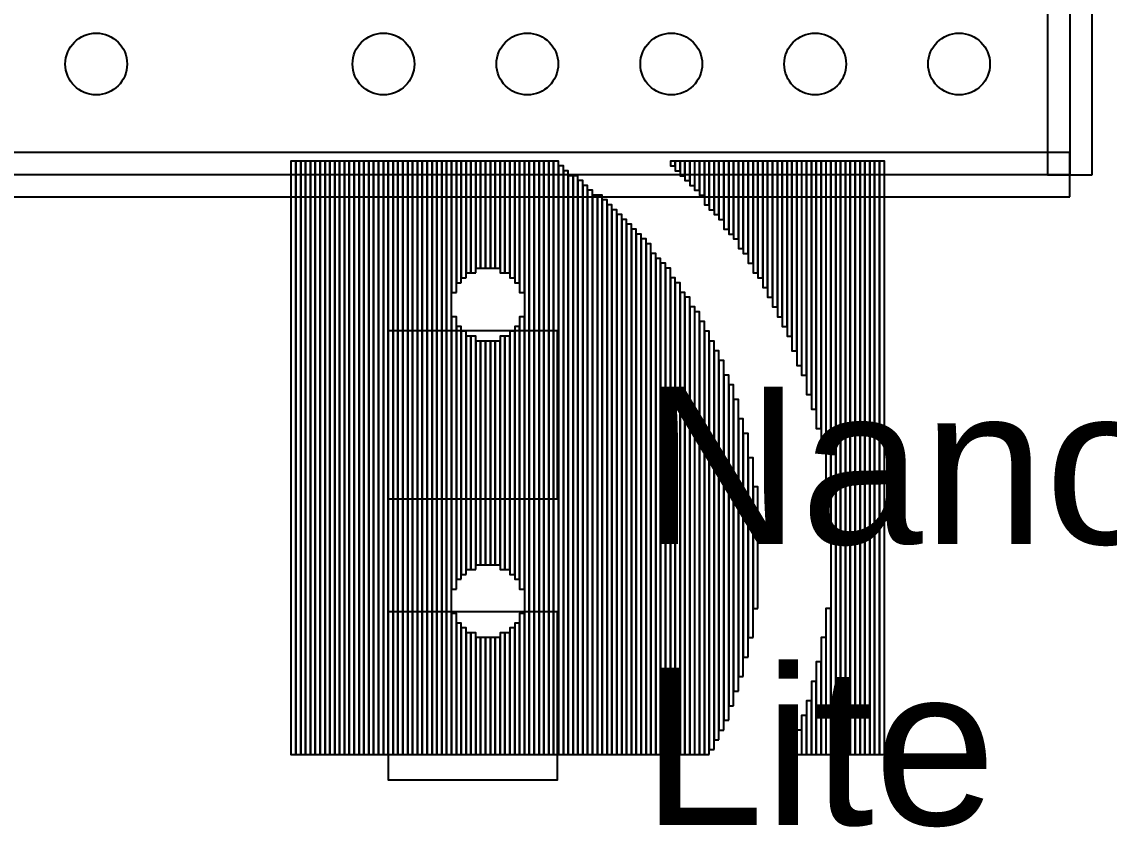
# Model space of a CAD drawing. Header units: millimetres. Extents: x -2.6 to 51, y -0.9 to 44.6.
# Drawn here: x 16.629 to 21.543, y 15.535 to 19.175 of the extents above; entities that cross this region are included whole.
import ezdxf

# ---------------------------------------------------------------- set-up
doc = ezdxf.new("R2010")
doc.units = ezdxf.units.MM
doc.header["$MEASUREMENT"] = 0
for name, color, linetype in [('BOTTOM', 11, 'Continuous'), ('SILK-BOT', 5, 'Continuous'), ('SILK-TOP', 12, 'Continuous')]:
    doc.layers.add(name, color=color, linetype=linetype)

msp = doc.modelspace()

# ---------------------------------------------------------------- linework, layer by layer
at = {"layer": 'BOTTOM'}
for centre in [(16.966, 18.9841), (18.2639, 18.9841), (18.9141, 18.9841), (19.5644, 18.9841), (20.2146, 18.9841), (20.8649, 18.9841)]:
    msp.add_circle(centre, 0.1397, dxfattribs=at)
at = {"layer": 'SILK-BOT'}
for p, q in [((21.2649, 32.4842), (21.2649, 18.4838)), ((21.3652, 32.4842), (21.3652, 18.4838)), ((21.4656, 18.4838), (21.4656, 32.4842)), ((21.3652, 18.5842), (7.3648, 18.5842)), ((21.3652, 18.3835), (21.3652, 18.5842)), ((21.3652, 18.4838), (7.3648, 18.4838)), ((21.2649, 18.4838), (21.4656, 18.4838)), ((7.3648, 18.3835), (21.3652, 18.3835))]:
    msp.add_line(p, q, dxfattribs=at)
for points in [[(19.0491, 17.78), (19.0491, 17.018), (18.2871, 17.018), (18.2871, 17.78), (19.0491, 17.78)], [(19.0491, 16.51), (19.0491, 15.748), (18.2871, 15.748), (18.2871, 16.51), (19.0491, 16.51)]]:
    msp.add_lwpolyline(points, dxfattribs=at)
at = {"layer": 'SILK-TOP'}
for points in [[(17.868, 15.8639), (17.868, 18.5452), (17.846, 18.5452), (17.846, 15.8639), (17.868, 15.8639)], [(17.8899, 15.8639), (17.8899, 18.5452), (17.8679, 18.5452), (17.8679, 15.8639), (17.8899, 15.8639)], [(17.9119, 15.8639), (17.9119, 18.5452), (17.8899, 18.5452), (17.8899, 15.8639), (17.9119, 15.8639)], [(17.9339, 15.8639), (17.9339, 18.5452), (17.9119, 18.5452), (17.9119, 15.8639), (17.9339, 15.8639)], [(17.9559, 15.8639), (17.9559, 18.5452), (17.9339, 18.5452), (17.9339, 15.8639), (17.9559, 15.8639)], [(17.9778, 15.8639), (17.9778, 18.5452), (17.9558, 18.5452), (17.9558, 15.8639), (17.9778, 15.8639)], [(17.9998, 15.8639), (17.9998, 18.5452), (17.9778, 18.5452), (17.9778, 15.8639), (17.9998, 15.8639)], [(18.0218, 15.8639), (18.0218, 18.5452), (17.9998, 18.5452), (17.9998, 15.8639), (18.0218, 15.8639)], [(18.0438, 15.8639), (18.0438, 18.5452), (18.0218, 18.5452), (18.0218, 15.8639), (18.0438, 15.8639)], [(18.0658, 15.8639), (18.0658, 18.5452), (18.0438, 18.5452), (18.0438, 15.8639), (18.0658, 15.8639)], [(18.0877, 15.8639), (18.0877, 18.5452), (18.0657, 18.5452), (18.0657, 15.8639), (18.0877, 15.8639)], [(18.1097, 15.8639), (18.1097, 18.5452), (18.0877, 18.5452), (18.0877, 15.8639), (18.1097, 15.8639)], [(18.1317, 15.8639), (18.1317, 18.5452), (18.1097, 18.5452), (18.1097, 15.8639), (18.1317, 15.8639)], [(18.1537, 15.8639), (18.1537, 18.5452), (18.1317, 18.5452), (18.1317, 15.8639), (18.1537, 15.8639)], [(18.1756, 15.8639), (18.1756, 18.5452), (18.1536, 18.5452), (18.1536, 15.8639), (18.1756, 15.8639)], [(18.1976, 15.8639), (18.1976, 18.5452), (18.1756, 18.5452), (18.1756, 15.8639), (18.1976, 15.8639)], [(18.2196, 15.8639), (18.2196, 18.5452), (18.1976, 18.5452), (18.1976, 15.8639), (18.2196, 15.8639)], [(18.2416, 15.8639), (18.2416, 18.5452), (18.2196, 18.5452), (18.2196, 15.8639), (18.2416, 15.8639)], [(18.2636, 15.8639), (18.2636, 18.5452), (18.2416, 18.5452), (18.2416, 15.8639), (18.2636, 15.8639)], [(18.2855, 15.8639), (18.2855, 18.5452), (18.2635, 18.5452), (18.2635, 15.8639), (18.2855, 15.8639)], [(18.3075, 15.8639), (18.3075, 18.5452), (18.2855, 18.5452), (18.2855, 15.8639), (18.3075, 15.8639)], [(18.3295, 15.8639), (18.3295, 18.5452), (18.3075, 18.5452), (18.3075, 15.8639), (18.3295, 15.8639)], [(18.3515, 15.8639), (18.3515, 18.5452), (18.3295, 18.5452), (18.3295, 15.8639), (18.3515, 15.8639)], [(18.3734, 15.8639), (18.3734, 18.5452), (18.3514, 18.5452), (18.3514, 15.8639), (18.3734, 15.8639)], [(18.3954, 15.8639), (18.3954, 18.5452), (18.3734, 18.5452), (18.3734, 15.8639), (18.3954, 15.8639)], [(18.4174, 15.8639), (18.4174, 18.5452), (18.3954, 18.5452), (18.3954, 15.8639), (18.4174, 15.8639)], [(18.4394, 15.8639), (18.4394, 18.5452), (18.4174, 18.5452), (18.4174, 15.8639), (18.4394, 15.8639)], [(18.4614, 15.8639), (18.4614, 18.5452), (18.4394, 18.5452), (18.4394, 15.8639), (18.4614, 15.8639)], [(18.4833, 15.8639), (18.4833, 18.5452), (18.4613, 18.5452), (18.4613, 15.8639), (18.4833, 15.8639)], [(18.5053, 15.8639), (18.5053, 18.5452), (18.4833, 18.5452), (18.4833, 15.8639), (18.5053, 15.8639)], [(18.5273, 15.8639), (18.5273, 18.5452), (18.5053, 18.5452), (18.5053, 15.8639), (18.5273, 15.8639)], [(18.5493, 15.8639), (18.5493, 18.5452), (18.5273, 18.5452), (18.5273, 15.8639), (18.5493, 15.8639)], [(18.5713, 15.8639), (18.5713, 18.5452), (18.5493, 18.5452), (18.5493, 15.8639), (18.5713, 15.8639)], [(18.5932, 17.9519), (18.5932, 18.5453), (18.5712, 18.5453), (18.5712, 17.9519), (18.5932, 17.9519)], [(18.6152, 17.9959), (18.6152, 18.5453), (18.5932, 18.5453), (18.5932, 17.9959), (18.6152, 17.9959)], [(18.6372, 18.0179), (18.6372, 18.5453), (18.6152, 18.5453), (18.6152, 18.0179), (18.6372, 18.0179)], [(18.6592, 18.0399), (18.6592, 18.5454), (18.6372, 18.5454), (18.6372, 18.0399), (18.6592, 18.0399)], [(18.6811, 18.0399), (18.6811, 18.5454), (18.6591, 18.5454), (18.6591, 18.0399), (18.6811, 18.0399)], [(18.7031, 18.0618), (18.7031, 18.5453), (18.6811, 18.5453), (18.6811, 18.0618), (18.7031, 18.0618)], [(18.7251, 18.0618), (18.7251, 18.5453), (18.7031, 18.5453), (18.7031, 18.0618), (18.7251, 18.0618)], [(18.7471, 18.0618), (18.7471, 18.5453), (18.7251, 18.5453), (18.7251, 18.0618), (18.7471, 18.0618)], [(18.7691, 18.0618), (18.7691, 18.5453), (18.7471, 18.5453), (18.7471, 18.0618), (18.7691, 18.0618)], [(18.791, 18.0618), (18.791, 18.5453), (18.769, 18.5453), (18.769, 18.0618), (18.791, 18.0618)], [(18.813, 18.0399), (18.813, 18.5454), (18.791, 18.5454), (18.791, 18.0399), (18.813, 18.0399)], [(18.835, 18.0399), (18.835, 18.5454), (18.813, 18.5454), (18.813, 18.0399), (18.835, 18.0399)], [(18.857, 18.0179), (18.857, 18.5453), (18.835, 18.5453), (18.835, 18.0179), (18.857, 18.0179)], [(18.879, 17.9959), (18.879, 18.5453), (18.857, 18.5453), (18.857, 17.9959), (18.879, 17.9959)], [(18.9009, 17.9519), (18.9009, 18.5453), (18.8789, 18.5453), (18.8789, 17.9519), (18.9009, 17.9519)], [(18.9229, 15.8639), (18.9229, 18.5452), (18.9009, 18.5452), (18.9009, 15.8639), (18.9229, 15.8639)], [(18.9449, 15.8639), (18.9449, 18.5452), (18.9229, 18.5452), (18.9229, 15.8639), (18.9449, 15.8639)], [(18.9669, 15.8639), (18.9669, 18.5452), (18.9449, 18.5452), (18.9449, 15.8639), (18.9669, 15.8639)], [(18.9888, 15.8639), (18.9888, 18.5452), (18.9668, 18.5452), (18.9668, 15.8639), (18.9888, 15.8639)], [(19.0108, 15.8639), (19.0108, 18.5452), (18.9888, 18.5452), (18.9888, 15.8639), (19.0108, 15.8639)], [(19.0328, 15.8639), (19.0328, 18.5452), (19.0108, 18.5452), (19.0108, 15.8639), (19.0328, 15.8639)], [(19.0548, 15.8639), (19.0548, 18.5452), (19.0328, 18.5452), (19.0328, 15.8639), (19.0548, 15.8639)], [(19.5822, 18.5235), (19.5822, 18.5454), (19.5602, 18.5454), (19.5602, 18.5235), (19.5822, 18.5235)], [(19.6042, 18.5014), (19.6042, 18.5454), (19.5822, 18.5454), (19.5822, 18.5014), (19.6042, 18.5014)], [(19.6262, 18.4794), (19.6262, 18.5454), (19.6042, 18.5454), (19.6042, 18.4794), (19.6262, 18.4794)], [(19.6482, 18.4574), (19.6482, 18.5453), (19.6262, 18.5453), (19.6262, 18.4574), (19.6482, 18.4574)], [(19.6702, 18.4355), (19.6702, 18.5454), (19.6482, 18.5454), (19.6482, 18.4355), (19.6702, 18.4355)], [(19.6921, 18.4135), (19.6921, 18.5453), (19.6701, 18.5453), (19.6701, 18.4135), (19.6921, 18.4135)], [(19.7141, 18.3915), (19.7141, 18.5453), (19.6921, 18.5453), (19.6921, 18.3915), (19.7141, 18.3915)], [(19.7361, 18.3475), (19.7361, 18.5453), (19.7141, 18.5453), (19.7141, 18.3475), (19.7361, 18.3475)], [(19.7581, 18.3255), (19.7581, 18.5453), (19.7361, 18.5453), (19.7361, 18.3255), (19.7581, 18.3255)], [(19.78, 18.3037), (19.78, 18.5454), (19.758, 18.5454), (19.758, 18.3037), (19.78, 18.3037)], [(19.802, 18.2816), (19.802, 18.5454), (19.78, 18.5454), (19.78, 18.2816), (19.802, 18.2816)], [(19.824, 18.2377), (19.824, 18.5454), (19.802, 18.5454), (19.802, 18.2377), (19.824, 18.2377)], [(19.846, 18.2157), (19.846, 18.5453), (19.824, 18.5453), (19.824, 18.2157), (19.846, 18.2157)], [(19.868, 18.1937), (19.868, 18.5453), (19.846, 18.5453), (19.846, 18.1937), (19.868, 18.1937)], [(19.8899, 18.1497), (19.8899, 18.5453), (19.8679, 18.5453), (19.8679, 18.1497), (19.8899, 18.1497)], [(19.9119, 18.1277), (19.9119, 18.5453), (19.8899, 18.5453), (19.8899, 18.1277), (19.9119, 18.1277)], [(19.9339, 18.0838), (19.9339, 18.5454), (19.9119, 18.5454), (19.9119, 18.0838), (19.9339, 18.0838)], [(19.9559, 18.0399), (19.9559, 18.5454), (19.9339, 18.5454), (19.9339, 18.0399), (19.9559, 18.0399)], [(19.9779, 18.0179), (19.9779, 18.5453), (19.9559, 18.5453), (19.9559, 18.0179), (19.9779, 18.0179)], [(19.9998, 17.9739), (19.9998, 18.5453), (19.9778, 18.5453), (19.9778, 17.9739), (19.9998, 17.9739)], [(20.0218, 17.9299), (20.0218, 18.5453), (19.9998, 18.5453), (19.9998, 17.9299), (20.0218, 17.9299)], [(20.0438, 17.886), (20.0438, 18.5454), (20.0218, 18.5454), (20.0218, 17.886), (20.0438, 17.886)], [(20.0658, 17.8421), (20.0658, 18.5454), (20.0438, 18.5454), (20.0438, 17.8421), (20.0658, 17.8421)], [(20.0877, 17.7981), (20.0877, 18.5453), (20.0657, 18.5453), (20.0657, 17.7981), (20.0877, 17.7981)], [(20.1097, 17.7541), (20.1097, 18.5453), (20.0877, 18.5453), (20.0877, 17.7541), (20.1097, 17.7541)], [(20.1317, 17.6882), (20.1317, 18.5454), (20.1097, 18.5454), (20.1097, 17.6882), (20.1317, 17.6882)], [(20.1537, 17.6223), (20.1537, 18.5453), (20.1317, 18.5453), (20.1317, 17.6223), (20.1537, 17.6223)], [(20.1756, 17.5783), (20.1756, 18.5453), (20.1536, 18.5453), (20.1536, 17.5783), (20.1756, 17.5783)], [(20.1976, 17.4904), (20.1976, 18.5454), (20.1756, 18.5454), (20.1756, 17.4904), (20.1976, 17.4904)], [(20.2196, 17.4245), (20.2196, 18.5453), (20.1976, 18.5453), (20.1976, 17.4245), (20.2196, 17.4245)], [(20.2416, 17.3365), (20.2416, 18.5453), (20.2196, 18.5453), (20.2196, 17.3365), (20.2416, 17.3365)], [(20.2636, 17.2267), (20.2636, 18.5454), (20.2416, 18.5454), (20.2416, 17.2267), (20.2636, 17.2267)], [(20.2855, 17.0728), (20.2855, 18.5454), (20.2635, 18.5454), (20.2635, 17.0728), (20.2855, 17.0728)], [(20.3075, 15.8639), (20.3075, 18.5452), (20.2855, 18.5452), (20.2855, 15.8639), (20.3075, 15.8639)], [(20.3295, 15.8639), (20.3295, 18.5452), (20.3075, 18.5452), (20.3075, 15.8639), (20.3295, 15.8639)], [(20.3515, 15.8639), (20.3515, 18.5452), (20.3295, 18.5452), (20.3295, 15.8639), (20.3515, 15.8639)], [(20.3734, 15.8639), (20.3734, 18.5452), (20.3514, 18.5452), (20.3514, 15.8639), (20.3734, 15.8639)], [(20.3954, 15.8639), (20.3954, 18.5452), (20.3734, 18.5452), (20.3734, 15.8639), (20.3954, 15.8639)], [(20.4174, 15.8639), (20.4174, 18.5452), (20.3954, 18.5452), (20.3954, 15.8639), (20.4174, 15.8639)], [(20.4394, 15.8639), (20.4394, 18.5452), (20.4174, 18.5452), (20.4174, 15.8639), (20.4394, 15.8639)], [(20.4614, 15.8639), (20.4614, 18.5452), (20.4394, 18.5452), (20.4394, 15.8639), (20.4614, 15.8639)], [(20.4833, 15.8639), (20.4833, 18.5452), (20.4613, 18.5452), (20.4613, 15.8639), (20.4833, 15.8639)], [(20.5053, 15.8639), (20.5053, 18.5452), (20.4833, 18.5452), (20.4833, 15.8639), (20.5053, 15.8639)], [(20.5273, 15.8639), (20.5273, 18.5452), (20.5053, 18.5452), (20.5053, 15.8639), (20.5273, 15.8639)], [(19.0767, 15.864), (19.0767, 18.5234), (19.0547, 18.5234), (19.0547, 15.864), (19.0767, 15.864)], [(19.0987, 15.864), (19.0987, 18.5014), (19.0767, 18.5014), (19.0767, 15.864), (19.0987, 15.864)], [(19.1207, 15.864), (19.1207, 18.4794), (19.0987, 18.4794), (19.0987, 15.864), (19.1207, 15.864)], [(19.1427, 15.864), (19.1427, 18.4794), (19.1207, 18.4794), (19.1207, 15.864), (19.1427, 15.864)], [(19.1647, 15.864), (19.1647, 18.4574), (19.1427, 18.4574), (19.1427, 15.864), (19.1647, 15.864)], [(19.1866, 15.864), (19.1866, 18.4354), (19.1646, 18.4354), (19.1646, 15.864), (19.1866, 15.864)], [(19.2086, 15.864), (19.2086, 18.4136), (19.1866, 18.4136), (19.1866, 15.864), (19.2086, 15.864)], [(19.2306, 15.864), (19.2306, 18.3915), (19.2086, 18.3915), (19.2086, 15.864), (19.2306, 15.864)], [(19.2526, 15.864), (19.2526, 18.3915), (19.2306, 18.3915), (19.2306, 15.864), (19.2526, 15.864)], [(19.2745, 15.864), (19.2745, 18.3696), (19.2525, 18.3696), (19.2525, 15.864), (19.2745, 15.864)], [(19.2965, 15.864), (19.2965, 18.3476), (19.2745, 18.3476), (19.2745, 15.864), (19.2965, 15.864)], [(19.3185, 15.864), (19.3185, 18.3255), (19.2965, 18.3255), (19.2965, 15.864), (19.3185, 15.864)], [(19.3405, 15.864), (19.3405, 18.3036), (19.3185, 18.3036), (19.3185, 15.864), (19.3405, 15.864)], [(19.3625, 15.864), (19.3625, 18.2816), (19.3405, 18.2816), (19.3405, 15.864), (19.3625, 15.864)], [(19.3844, 15.864), (19.3844, 18.2596), (19.3624, 18.2596), (19.3624, 15.864), (19.3844, 15.864)], [(19.4064, 15.864), (19.4064, 18.2376), (19.3844, 18.2376), (19.3844, 15.864), (19.4064, 15.864)], [(19.4284, 15.864), (19.4284, 18.2158), (19.4064, 18.2158), (19.4064, 15.864), (19.4284, 15.864)], [(19.4504, 15.864), (19.4504, 18.1937), (19.4284, 18.1937), (19.4284, 15.864), (19.4504, 15.864)], [(19.4724, 15.864), (19.4724, 18.1718), (19.4504, 18.1718), (19.4504, 15.864), (19.4724, 15.864)], [(19.4943, 15.864), (19.4943, 18.1277), (19.4723, 18.1277), (19.4723, 15.864), (19.4943, 15.864)], [(19.5163, 15.864), (19.5163, 18.1058), (19.4943, 18.1058), (19.4943, 15.864), (19.5163, 15.864)], [(19.5383, 15.864), (19.5383, 18.0838), (19.5163, 18.0838), (19.5163, 15.864), (19.5383, 15.864)], [(19.5603, 15.864), (19.5603, 18.0618), (19.5383, 18.0618), (19.5383, 15.864), (19.5603, 15.864)], [(19.5822, 15.8639), (19.5822, 18.0178), (19.5602, 18.0178), (19.5602, 15.8639), (19.5822, 15.8639)], [(19.6042, 15.864), (19.6042, 17.9959), (19.5822, 17.9959), (19.5822, 15.864), (19.6042, 15.864)], [(19.6262, 15.864), (19.6262, 17.952), (19.6042, 17.952), (19.6042, 15.864), (19.6262, 15.864)], [(19.6482, 15.864), (19.6482, 17.93), (19.6262, 17.93), (19.6262, 15.864), (19.6482, 15.864)], [(18.5932, 16.6113), (18.5932, 17.842), (18.5712, 17.842), (18.5712, 16.6113), (18.5932, 16.6113)], [(18.9009, 16.6113), (18.9009, 17.842), (18.8789, 17.842), (18.8789, 16.6113), (18.9009, 16.6113)], [(19.6702, 15.864), (19.6702, 17.886), (19.6482, 17.886), (19.6482, 15.864), (19.6702, 15.864)], [(19.6921, 15.864), (19.6921, 17.864), (19.6701, 17.864), (19.6701, 15.864), (19.6921, 15.864)], [(18.6152, 16.6552), (18.6152, 17.7982), (18.5932, 17.7982), (18.5932, 16.6552), (18.6152, 16.6552)], [(18.879, 16.6552), (18.879, 17.7982), (18.857, 17.7982), (18.857, 16.6552), (18.879, 16.6552)], [(19.7141, 15.864), (19.7141, 17.8202), (19.6921, 17.8202), (19.6921, 15.864), (19.7141, 15.864)], [(18.6372, 16.6772), (18.6372, 17.7762), (18.6152, 17.7762), (18.6152, 16.6772), (18.6372, 16.6772)], [(18.6592, 16.6992), (18.6592, 17.7542), (18.6372, 17.7542), (18.6372, 16.6992), (18.6592, 16.6992)], [(18.6811, 16.6992), (18.6811, 17.7542), (18.6591, 17.7542), (18.6591, 16.6992), (18.6811, 16.6992)], [(18.813, 16.6992), (18.813, 17.7542), (18.791, 17.7542), (18.791, 16.6992), (18.813, 16.6992)], [(18.835, 16.6992), (18.835, 17.7542), (18.813, 17.7542), (18.813, 16.6992), (18.835, 16.6992)], [(18.857, 16.6772), (18.857, 17.7762), (18.835, 17.7762), (18.835, 16.6772), (18.857, 16.6772)], [(19.7361, 15.8641), (19.7361, 17.7762), (19.7141, 17.7762), (19.7141, 15.8641), (19.7361, 15.8641)], [(18.7031, 16.7212), (18.7031, 17.7322), (18.6811, 17.7322), (18.6811, 16.7212), (18.7031, 16.7212)], [(18.7251, 16.7212), (18.7251, 17.7322), (18.7031, 17.7322), (18.7031, 16.7212), (18.7251, 16.7212)], [(18.7471, 16.7212), (18.7471, 17.7322), (18.7251, 17.7322), (18.7251, 16.7212), (18.7471, 16.7212)], [(18.7691, 16.7212), (18.7691, 17.7322), (18.7471, 17.7322), (18.7471, 16.7212), (18.7691, 16.7212)], [(18.791, 16.7212), (18.791, 17.7322), (18.769, 17.7322), (18.769, 16.7212), (18.791, 16.7212)], [(19.7581, 15.8861), (19.7581, 17.7322), (19.7361, 17.7322), (19.7361, 15.8861), (19.7581, 15.8861)], [(19.78, 15.93), (19.78, 17.6882), (19.758, 17.6882), (19.758, 15.93), (19.78, 15.93)], [(19.802, 15.974), (19.802, 17.6442), (19.78, 17.6442), (19.78, 15.974), (19.802, 15.974)], [(19.824, 16.0179), (19.824, 17.5783), (19.802, 17.5783), (19.802, 16.0179), (19.824, 16.0179)], [(19.846, 16.0839), (19.846, 17.5344), (19.824, 17.5344), (19.824, 16.0839), (19.846, 16.0839)], [(19.868, 16.1498), (19.868, 17.4684), (19.846, 17.4684), (19.846, 16.1498), (19.868, 16.1498)], [(19.8899, 16.2157), (19.8899, 17.3805), (19.8679, 17.3805), (19.8679, 16.2157), (19.8899, 16.2157)], [(19.9119, 16.3036), (19.9119, 17.3146), (19.8899, 17.3146), (19.8899, 16.3036), (19.9119, 16.3036)], [(19.9339, 16.3915), (19.9339, 17.2047), (19.9119, 17.2047), (19.9119, 16.3915), (19.9339, 16.3915)], [(19.9559, 16.5234), (19.9559, 17.0728), (19.9339, 17.0728), (19.9339, 16.5234), (19.9559, 16.5234)], [(20.2855, 15.864), (20.2855, 16.5234), (20.2635, 16.5234), (20.2635, 15.864), (20.2855, 15.864)], [(18.5932, 15.864), (18.5932, 16.5014), (18.5712, 16.5014), (18.5712, 15.864), (18.5932, 15.864)], [(18.9009, 15.864), (18.9009, 16.5014), (18.8789, 16.5014), (18.8789, 15.864), (18.9009, 15.864)], [(18.6152, 15.864), (18.6152, 16.4574), (18.5932, 16.4574), (18.5932, 15.864), (18.6152, 15.864)], [(18.6372, 15.864), (18.6372, 16.4354), (18.6152, 16.4354), (18.6152, 15.864), (18.6372, 15.864)], [(18.6592, 15.864), (18.6592, 16.4136), (18.6372, 16.4136), (18.6372, 15.864), (18.6592, 15.864)], [(18.6811, 15.864), (18.6811, 16.4136), (18.6591, 16.4136), (18.6591, 15.864), (18.6811, 15.864)], [(18.813, 15.864), (18.813, 16.4136), (18.791, 16.4136), (18.791, 15.864), (18.813, 15.864)], [(18.835, 15.864), (18.835, 16.4136), (18.813, 16.4136), (18.813, 15.864), (18.835, 15.864)], [(18.857, 15.864), (18.857, 16.4354), (18.835, 16.4354), (18.835, 15.864), (18.857, 15.864)], [(18.879, 15.864), (18.879, 16.4574), (18.857, 16.4574), (18.857, 15.864), (18.879, 15.864)], [(18.7031, 15.8641), (18.7031, 16.3916), (18.6811, 16.3916), (18.6811, 15.8641), (18.7031, 15.8641)], [(18.7251, 15.8641), (18.7251, 16.3916), (18.7031, 16.3916), (18.7031, 15.8641), (18.7251, 15.8641)], [(18.7471, 15.8641), (18.7471, 16.3916), (18.7251, 16.3916), (18.7251, 15.8641), (18.7471, 15.8641)], [(18.7691, 15.8641), (18.7691, 16.3916), (18.7471, 16.3916), (18.7471, 15.8641), (18.7691, 15.8641)], [(18.791, 15.8641), (18.791, 16.3916), (18.769, 16.3916), (18.769, 15.8641), (18.791, 15.8641)], [(20.2636, 15.8641), (20.2636, 16.3916), (20.2416, 16.3916), (20.2416, 15.8641), (20.2636, 15.8641)], [(20.2416, 15.864), (20.2416, 16.2816), (20.2196, 16.2816), (20.2196, 15.864), (20.2416, 15.864)], [(20.2196, 15.8641), (20.2196, 16.1938), (20.1976, 16.1938), (20.1976, 15.8641), (20.2196, 15.8641)], [(20.1976, 15.864), (20.1976, 16.1058), (20.1756, 16.1058), (20.1756, 15.864), (20.1976, 15.864)], [(20.1756, 15.864), (20.1756, 16.0398), (20.1536, 16.0398), (20.1536, 15.864), (20.1756, 15.864)], [(20.1537, 15.864), (20.1537, 15.974), (20.1317, 15.974), (20.1317, 15.864), (20.1537, 15.864)], [(20.1317, 15.864), (20.1317, 15.93), (20.1097, 15.93), (20.1097, 15.864), (20.1317, 15.864)]]:
    msp.add_lwpolyline(points, dxfattribs=at)

# ---------------------------------------------------------------- texts
at = {"layer": 'SILK-BOT', "char_height": 0.7112, "attachment_point": 7, "line_spacing_factor": 0.963855}
for s, insert, width in [('\\fArial;NanoPi NEO V1.31', (19.431, 16.8046), 8.941412), ('\\fArial;Lite', (19.431, 15.5346), 2.193581)]:
    msp.add_mtext(s, dxfattribs=dict(at, insert=insert, width=width))

doc.saveas('drawing.dxf')
